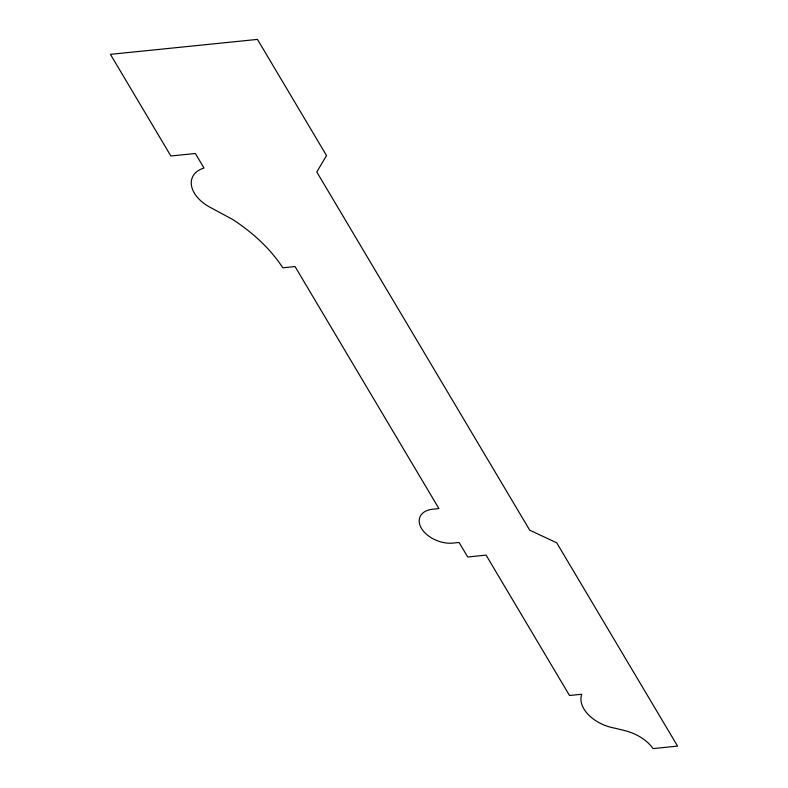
<?xml version="1.0" encoding="UTF-8"?>
<svg xmlns="http://www.w3.org/2000/svg" width="788" height="788" viewBox="0 0 788 788"><rect width="100%" height="100%" fill="white"/><g stroke="black" fill="none" stroke-linecap="round" stroke-linejoin="round"><path stroke-width="1.18" d="M326.527 155.571L316.786 171.961L529.703 530.157L556.712 542.814L677.562 746.108L653.055 748.6A35.027 22.133 21.3 0 0 624.569 730.565L614.581 728.102A32.899 20.793 21.3 0 1 581.771 694.248L569.517 695.499L486.078 555.126L467.698 556.988L459.059 542.469L452.933 543.09A24.684 15.602 21.3 0 1 421.422 528.334A24.684 15.602 21.3 0 1 432.799 509.206L438.926 508.585L295.057 266.561L282.803 267.812A145.386 91.891 21.3 0 0 232.362 219.281L210.307 207.431A33.845 21.394 21.3 0 1 204.003 168.021L195.365 153.502L170.858 155.994L110.438 54.342L257.479 39.4L326.527 155.571"/></g></svg>
